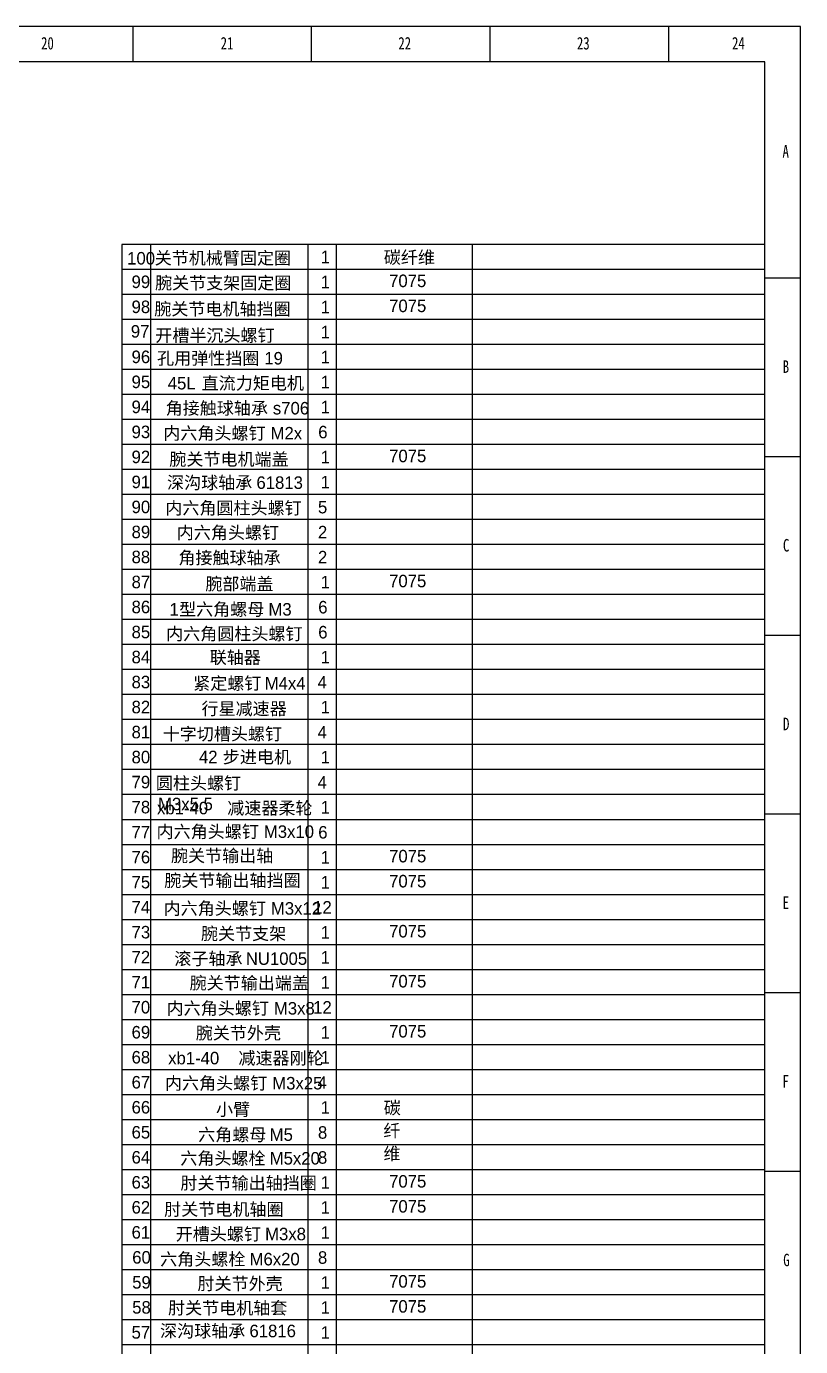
# Model space of a CAD drawing. Header units: millimetres. Extents: x 56 to 1245, y 45 to 886.
# Drawn here: x 1028.6 to 1245.4, y 516.4 to 885.8 of the extents above; entities that cross this region are included whole.
import ezdxf

# ---------------------------------------------------------------- set-up
doc = ezdxf.new("R2010")
doc.units = ezdxf.units.MM
doc.styles.add('MtXpl_', font='SimSun.ttf')
doc.styles.add('MtXpl___shx', font='机械制图_长仿宋体.shx')
doc.styles.add('SLDTEXTSTYLE1', font='hyswlongfangsong.ttf')
doc.styles.add('长仿宋', font='', dxfattribs={"height": 3.5})
doc.styles.get('长仿宋').set_extended_font_data('ChangFangSong')

msp = doc.modelspace()

# ---------------------------------------------------------------- linework, layer by layer
at = {"layer": 'Defpoints', "lineweight": -3}
for p, q in [((1245.36, 885.84), (56.36, 885.84)), ((1058.36, 885.84), (1058.36, 875.89)), ((1108.36, 885.84), (1108.36, 875.89)), ((1158.36, 885.84), (1158.36, 875.89)), ((1208.36, 885.84), (1208.36, 875.89)), ((1245.36, 44.84), (1245.36, 885.84)), ((1235.36, 875.89), (81.36, 875.89)), ((1235.36, 54.84), (1235.36, 875.89)), ((1055.36, 824.84), (1055.36, 110.84)), ((1235.36, 824.84), (1055.36, 824.84)), ((1063.36, 824.84), (1063.36, 110.84)), ((1107.36, 824.84), (1107.36, 110.84)), ((1115.36, 824.84), (1115.36, 110.84)), ((1153.36, 824.84), (1153.36, 110.84)), ((1235.36, 817.84), (1055.36, 817.84)), ((1245.36, 815.34), (1235.36, 815.34)), ((1235.36, 810.84), (1055.36, 810.84)), ((1235.36, 803.84), (1055.36, 803.84)), ((1235.36, 796.84), (1055.36, 796.84)), ((1235.36, 789.84), (1055.36, 789.84)), ((1235.36, 782.84), (1055.36, 782.84)), ((1235.36, 775.84), (1055.36, 775.84)), ((1235.36, 768.84), (1055.36, 768.84)), ((1245.36, 765.34), (1235.36, 765.34)), ((1235.36, 761.84), (1055.36, 761.84)), ((1235.36, 754.84), (1055.36, 754.84)), ((1235.36, 747.84), (1055.36, 747.84)), ((1235.36, 740.84), (1055.36, 740.84)), ((1235.36, 733.84), (1055.36, 733.84)), ((1235.36, 726.84), (1055.36, 726.84)), ((1235.36, 719.84), (1055.36, 719.84)), ((1245.36, 715.34), (1235.36, 715.34)), ((1235.36, 712.84), (1055.36, 712.84)), ((1235.36, 705.84), (1055.36, 705.84)), ((1235.36, 698.84), (1055.36, 698.84)), ((1235.36, 691.84), (1055.36, 691.84)), ((1235.36, 684.84), (1055.36, 684.84)), ((1235.36, 684.84), (1055.36, 684.84)), ((1235.36, 677.84), (1055.36, 677.84)), ((1235.36, 670.84), (1055.36, 670.84)), ((1245.36, 665.34), (1235.36, 665.34)), ((1235.36, 663.84), (1055.36, 663.84)), ((1235.36, 656.84), (1055.36, 656.84)), ((1235.36, 649.84), (1055.36, 649.84)), ((1235.36, 642.84), (1055.36, 642.84)), ((1235.36, 635.84), (1055.36, 635.84)), ((1235.36, 628.84), (1055.36, 628.84)), ((1235.36, 621.84), (1055.36, 621.84)), ((1235.36, 614.84), (1055.36, 614.84)), ((1245.36, 615.34), (1235.36, 615.34)), ((1235.36, 607.84), (1055.36, 607.84)), ((1235.36, 600.84), (1055.36, 600.84)), ((1235.36, 593.84), (1055.36, 593.84)), ((1235.36, 586.84), (1055.36, 586.84)), ((1235.36, 579.84), (1055.36, 579.84)), ((1235.36, 572.84), (1055.36, 572.84)), ((1235.36, 565.84), (1055.36, 565.84)), ((1245.36, 565.34), (1235.36, 565.34)), ((1235.36, 558.84), (1055.36, 558.84)), ((1235.36, 551.84), (1055.36, 551.84)), ((1235.36, 551.84), (1055.36, 551.84)), ((1235.36, 544.84), (1055.36, 544.84)), ((1235.36, 537.84), (1055.36, 537.84)), ((1235.36, 530.84), (1055.36, 530.84)), ((1235.36, 523.84), (1055.36, 523.84)), ((1235.36, 516.84), (1055.36, 516.84))]:
    msp.add_line(p, q, dxfattribs=at)

# ---------------------------------------------------------------- texts
at = {"layer": 'Defpoints'}
for s, style, p in [('20', 'SLDTEXTSTYLE1', (1032.71, 879.38)), ('21', 'SLDTEXTSTYLE1', (1082.99, 879.38)), ('22', 'SLDTEXTSTYLE1', (1132.74, 879.38)), ('23', 'SLDTEXTSTYLE1', (1182.73, 879.38)), ('24', 'SLDTEXTSTYLE1', (1226.16, 879.38)), ('A', 'SLDTEXTSTYLE1', (1240.3, 849.13)), ('100', 'MtXpl___shx', (1056.81, 819.2)), ('关节机械臂固定圈', 'MtXpl_', (1064.52, 819.26)), ('1', '长仿宋', (1110.98, 819.56)), ('碳纤维', 'MtXpl_', (1128.66, 819.45)), ('99', 'MtXpl___shx', (1058.05, 812.61)), ('腕关节支架固定圈', 'MtXpl_', (1064.61, 812.3)), ('1', '长仿宋', (1110.98, 812.56)), ('7075', '长仿宋', (1130.15, 812.88)), ('98', 'MtXpl___shx', (1058.05, 805.61)), ('7075', '长仿宋', (1130.15, 805.88)), ('腕关节电机轴挡圈', 'MtXpl_', (1064.4, 805.02)), ('1', '长仿宋', (1110.98, 805.56)), ('97', 'MtXpl___shx', (1057.84, 798.75)), ('1', '长仿宋', (1110.98, 798.56)), ('开槽半沉头螺钉', 'MtXpl_', (1064.68, 797.63)), ('96', 'MtXpl___shx', (1058.05, 791.61)), ('孔用弹性挡圈', 'MtXpl_', (1065.19, 791.22)), ('19', 'MtXpl___shx', (1095.22, 791.22)), ('1', '长仿宋', (1110.98, 791.56)), ('B', 'SLDTEXTSTYLE1', (1240.35, 788.88)), ('95', 'MtXpl___shx', (1058.05, 784.61)), ('45L', 'MtXpl___shx', (1068.17, 784.24)), ('直流力矩电机', 'MtXpl_', (1077.67, 784.24)), ('1', '长仿宋', (1110.98, 784.56)), ('94', 'MtXpl___shx', (1058.05, 777.61)), ('角接触球轴承', 'MtXpl_', (1067.58, 777.24)), ('s706', 'MtXpl___shx', (1097.61, 777.24)), ('1', '长仿宋', (1110.98, 777.56)), ('93', 'MtXpl___shx', (1058.05, 770.61)), ('内六角头螺钉', 'MtXpl_', (1066.92, 770.24)), ('M2x', 'MtXpl___shx', (1096.96, 770.24)), ('6', '长仿宋', (1110.31, 770.56)), ('92', 'MtXpl___shx', (1058.05, 763.61)), ('腕关节电机端盖', 'MtXpl_', (1068.61, 762.96)), ('1', '长仿宋', (1110.98, 763.56)), ('7075', '长仿宋', (1130.15, 763.88)), ('91', 'MtXpl___shx', (1058.05, 756.61)), ('深沟球轴承', 'MtXpl_', (1067.98, 756.41)), ('61813', 'MtXpl___shx', (1093.01, 756.41)), ('1', '长仿宋', (1110.98, 756.56)), ('90', 'MtXpl___shx', (1058.05, 749.61)), ('内六角圆柱头螺钉', 'MtXpl_', (1067.49, 749.3)), ('5', '长仿宋', (1110.23, 749.56)), ('内六角头螺钉', 'MtXpl_', (1070.7, 742.42)), ('89', 'MtXpl___shx', (1058.05, 742.61)), ('2', '长仿宋', (1110.23, 742.56)), ('88', 'MtXpl___shx', (1058.05, 735.61)), ('角接触球轴承', 'MtXpl_', (1071.15, 735.39)), ('2', '长仿宋', (1110.23, 735.56)), ('C', 'SLDTEXTSTYLE1', (1240.42, 738.88)), ('87', 'MtXpl___shx', (1058.05, 728.61)), ('腕部端盖', 'MtXpl_', (1078.7, 728.08)), ('1', '长仿宋', (1110.98, 728.56)), ('7075', '长仿宋', (1130.15, 728.88)), ('86', 'MtXpl___shx', (1058.05, 721.61)), ('1', 'MtXpl___shx', (1068.67, 720.96)), ('型六角螺母', 'MtXpl_', (1071.34, 720.96)), ('M3', 'MtXpl___shx', (1096.37, 720.96)), ('6', '长仿宋', (1110.31, 721.56)), ('85', 'MtXpl___shx', (1058.05, 714.61)), ('内六角圆柱头螺钉', 'MtXpl_', (1067.72, 714.11)), ('6', '长仿宋', (1110.31, 714.56)), ('84', 'MtXpl___shx', (1058.05, 707.61)), ('联轴器', 'MtXpl_', (1079.94, 707.5)), ('1', '长仿宋', (1110.98, 707.56)), ('83', 'MtXpl___shx', (1058.05, 700.61)), ('紧定螺钉', 'MtXpl_', (1075.3, 700.25)), ('M4x4', 'MtXpl___shx', (1095.32, 700.25)), ('4', '长仿宋', (1110.14, 700.56)), ('82', 'MtXpl___shx', (1058.05, 693.61)), ('行星减速器', 'MtXpl_', (1077.62, 693.16)), ('1', '长仿宋', (1110.98, 693.56)), ('D', 'SLDTEXTSTYLE1', (1240.44, 688.88)), ('81', 'MtXpl___shx', (1058.05, 686.61)), ('十字切槽头螺钉', 'MtXpl_', (1066.76, 686.09)), ('4', '长仿宋', (1110.14, 686.56)), ('步进电机', 'MtXpl_', (1083.59, 679.63)), ('80', 'MtXpl___shx', (1058.05, 679.61)), ('42', 'MtXpl___shx', (1076.92, 679.63)), ('1', '长仿宋', (1110.98, 679.56)), ('79', 'MtXpl___shx', (1058.05, 672.61)), ('圆柱头螺钉', 'MtXpl_', (1064.85, 672.3)), ('4', '长仿宋', (1110.14, 672.56)), ('78', 'MtXpl___shx', (1058.05, 665.61)), ('xb1-40', 'MtXpl___shx', (1065.17, 665.34)), ('M3x5.5', 'MtXpl___shx', (1065.46, 666.47)), ('减速器柔轮', 'MtXpl_', (1084.84, 665.34)), ('1', '长仿宋', (1110.98, 665.56)), ('77', 'MtXpl___shx', (1058.05, 658.61)), ('内六角头螺钉', 'MtXpl_', (1065.04, 658.75)), ('M3x10', 'MtXpl___shx', (1095.08, 658.75)), ('6', '长仿宋', (1110.31, 658.56)), ('76', 'MtXpl___shx', (1058.05, 651.61)), ('腕关节输出轴', 'MtXpl_', (1069.08, 652.01)), ('1', '长仿宋', (1110.98, 651.56)), ('7075', '长仿宋', (1130.15, 651.88)), ('75', 'MtXpl___shx', (1058.05, 644.61)), ('腕关节输出轴挡圈', 'MtXpl_', (1067.2, 645.07)), ('1', '长仿宋', (1110.98, 644.56)), ('7075', '长仿宋', (1130.15, 644.88)), ('74', 'MtXpl___shx', (1058.05, 637.61)), ('内六角头螺钉', 'MtXpl_', (1067.01, 637.26)), ('M3x12', 'MtXpl___shx', (1097.05, 637.26)), ('12', '长仿宋', (1108.89, 637.56)), ('E', 'SLDTEXTSTYLE1', (1240.32, 638.88)), ('73', 'MtXpl___shx', (1058.05, 630.61)), ('腕关节支架', 'MtXpl_', (1077.47, 630.21)), ('1', '长仿宋', (1110.98, 630.56)), ('7075', '长仿宋', (1130.15, 630.88)), ('72', 'MtXpl___shx', (1058.05, 623.61)), ('滚子轴承', 'MtXpl_', (1070.01, 623.21)), ('NU1005', 'MtXpl___shx', (1090.03, 623.21)), ('1', '长仿宋', (1110.98, 623.56)), ('71', 'MtXpl___shx', (1058.05, 616.61)), ('腕关节输出端盖', 'MtXpl_', (1074.29, 616.39)), ('1', '长仿宋', (1110.98, 616.56)), ('7075', '长仿宋', (1130.15, 616.88)), ('内六角头螺钉', 'MtXpl_', (1067.85, 609.3)), ('70', 'MtXpl___shx', (1058.05, 609.61)), ('M3x8', 'MtXpl___shx', (1097.89, 609.3)), ('12', '长仿宋', (1108.89, 609.56)), ('69', 'MtXpl___shx', (1058.05, 602.61)), ('腕关节外壳', 'MtXpl_', (1076.02, 602.39)), ('1', '长仿宋', (1110.98, 602.56)), ('7075', '长仿宋', (1130.15, 602.88)), ('68', 'MtXpl___shx', (1058.05, 595.61)), ('xb1-40', 'MtXpl___shx', (1068.29, 595.37)), ('减速器刚轮', 'MtXpl_', (1087.96, 595.37)), ('1', '长仿宋', (1110.98, 595.56)), ('67', 'MtXpl___shx', (1058.05, 588.61)), ('内六角头螺钉', 'MtXpl_', (1067.4, 588.34)), ('M3x25', 'MtXpl___shx', (1097.43, 588.34)), ('4', '长仿宋', (1110.14, 588.56)), ('F', 'SLDTEXTSTYLE1', (1240.29, 588.88)), ('66', 'MtXpl___shx', (1058.05, 581.61)), ('小臂', 'MtXpl_', (1081.68, 581.01)), ('1', '长仿宋', (1110.98, 581.56)), ('碳', 'MtXpl_', (1128.66, 581.45)), ('65', 'MtXpl___shx', (1058.05, 574.61)), ('六角螺母', 'MtXpl_', (1076.69, 573.95)), ('M5', 'MtXpl___shx', (1096.71, 573.95)), ('8', '长仿宋', (1110.23, 574.56)), ('纤', 'MtXpl_', (1128.54, 575.06)), ('64', 'MtXpl___shx', (1058.05, 567.61)), ('六角头螺栓', 'MtXpl_', (1071.69, 567.33)), ('M5x20', 'MtXpl___shx', (1096.72, 567.33)), ('8', '长仿宋', (1110.23, 567.56)), ('维', 'MtXpl_', (1128.58, 568.63)), ('63', 'MtXpl___shx', (1058.05, 560.61)), ('肘关节输出轴挡圈', 'MtXpl_', (1071.72, 560.4)), ('1', '长仿宋', (1110.98, 560.56)), ('7075', '长仿宋', (1130.15, 560.88)), ('62', 'MtXpl___shx', (1058.05, 553.61)), ('肘关节电机轴圈', 'MtXpl_', (1067.18, 553.05)), ('1', '长仿宋', (1110.98, 553.56)), ('7075', '长仿宋', (1130.15, 553.88)), ('61', 'MtXpl___shx', (1058.05, 546.61)), ('开槽头螺钉', 'MtXpl_', (1070.4, 546.13)), ('M3x8', 'MtXpl___shx', (1095.43, 546.13)), ('1', '长仿宋', (1110.98, 546.56)), ('60', 'MtXpl___shx', (1058.23, 539.61)), ('六角头螺栓', 'MtXpl_', (1066.05, 539.11)), ('8', '长仿宋', (1110.23, 539.56)), ('M6x20', 'MtXpl___shx', (1091.08, 539.11)), ('G', 'SLDTEXTSTYLE1', (1240.5, 538.88)), ('59', 'MtXpl___shx', (1058.23, 532.61)), ('肘关节外壳', 'MtXpl_', (1076.51, 532.26)), ('1', '长仿宋', (1110.98, 532.56)), ('7075', '长仿宋', (1130.15, 532.88)), ('58', 'MtXpl___shx', (1058.23, 525.61)), ('肘关节电机轴套', 'MtXpl_', (1068.25, 525.45)), ('1', '长仿宋', (1110.98, 525.56)), ('7075', '长仿宋', (1130.15, 525.88)), ('57', 'MtXpl___shx', (1058.05, 518.61)), ('深沟球轴承', 'MtXpl_', (1066.02, 519.01)), ('61816', 'MtXpl___shx', (1091.05, 519.01)), ('1', '长仿宋', (1110.98, 518.56))]:
    msp.add_text(s, height=3.5, dxfattribs=dict(at, style=style)).set_placement(p)

doc.saveas('drawing.dxf')
